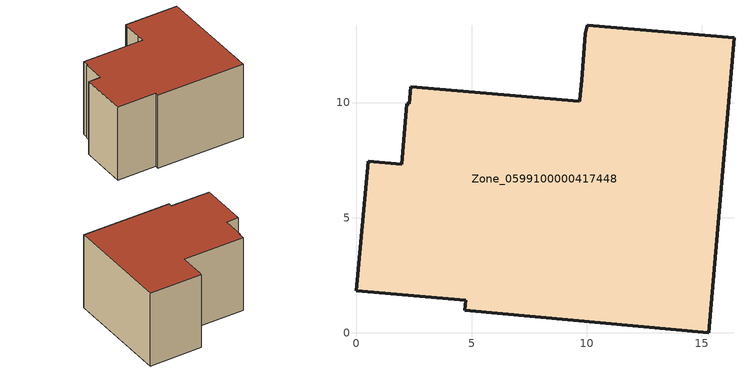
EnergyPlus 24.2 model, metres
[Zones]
Zone_0599100000417448
 floor ground (C_G): 9.69,10.12 9.78,10.98 9.94,13 10.02,13.36 16.4,12.81 15.31,0 4.7,0.97 4.74,1.41 0,1.82 0.52,7.45 1.96,7.32 2.18,9.96 2.3,9.95 2.35,10.69 9.69,10.05 z0
 wall outside (C_F): 0.52,7.45 0,1.82 4.74,1.41 4.7,0.97 15.31,0 16.4,12.81 10.02,13.36 9.94,13 9.78,10.98 9.69,10.12 9.69,10.05 2.35,10.69 2.3,9.95 2.18,9.96 1.96,7.32 0.52,7.45 z0:9.28
 roof outside (C_R): 9.78,10.98 9.69,10.12 9.69,10.05 2.35,10.69 2.3,9.95 2.18,9.96 1.96,7.32 0.52,7.45 0,1.82 4.74,1.41 4.7,0.97 15.31,0 16.4,12.81 10.02,13.36 9.94,13 z9.28
[BUILDING]
Pand.0599100000417448: North Axis=0; Terrain=City; Loads Convergence Tolerance Value=0.04; Temperature Convergence Tolerance Value=0.4; Solar Distribution=FullExterior; Maximum Number of Warmup Days=25; Minimum Number of Warmup Days=1
[Site:Location]
Rotterdam.The.Hague.AP_ZH_NLD Design_Conditions: Latitude=51.96; Longitude=4.45; Time Zone=1; Elevation=-4.5
[SITE:GROUNDTEMPERATURE:BUILDINGSURFACE]
18, 18, 18, 18, 18, 18, 18, 18, 18, 18, 18, 18
[MATERIAL] Thermal Absorptance=0.9; Solar Absorptance=0.7; Visible Absorptance=0.7
Name | Roughness | Thickness | Conductivity | Density | Specific Heat
G.D.2006-2014 | MediumSmooth | 0.15 | 0.06 | 540 | 1210
F.D.2006-2014 | Rough | 0.3 | 0.12 | 1920 | 840
R.D.2006-2014 | MediumRough | 0.2 | 0.08 | 1500 | 1000
[CONSTRUCTION]
C_G: G.D.2006-2014
C_F: F.D.2006-2014
C_R: R.D.2006-2014
[ZONE]
Zone_0599100000417448: Type=1; Multiplier=1; Ceiling Height=Autocalculate; Volume=Autocalculate; Floor Area=autocalculate; Part of Total Floor Area=Yes
[ZONEINFILTRATION:DESIGNFLOWRATE]
Infil_Zone_0599100000417448: Zone or ZoneList or Space or SpaceList=Zone_0599100000417448; Schedule=AlwaysOn; Design Flow Rate Calculation Method=Flow/Area; Flow Rate per Floor Area=0.0021; Constant Term Coefficient=1; Temperature Term Coefficient=0; Velocity Term Coefficient=0; Velocity Squared Term Coefficient=0
[HVACTEMPLATE:ZONE:IDEALLOADSAIRSYSTEM]
Zone_0599100000417448: Maximum Heating Supply Air Temperature=50; Minimum Cooling Supply Air Temperature=13; Maximum Heating Supply Air Humidity Ratio=0.0156; Minimum Cooling Supply Air Humidity Ratio=0.0077; Heating Limit=NoLimit; Cooling Limit=NoLimit; Dehumidification Control Type=ConstantSensibleHeatRatio; Cooling Sensible Heat Ratio=0.7; Dehumidification Setpoint=60; Humidification Control Type=None; Humidification Setpoint=30; Outdoor Air Method=None; Outdoor Air Flow Rate per Person=0.00944; Outdoor Air Flow Rate per Zone Floor Area=0; Outdoor Air Flow Rate per Zone=0; Demand Controlled Ventilation Type=None; Outdoor Air Economizer Type=NoEconomizer; Heat Recovery Type=None; Sensible Heat Recovery Effectiveness=0.7; Latent Heat Recovery Effectiveness=0.65
[ZONECONTROL:THERMOSTAT]
ThermostatControl_Zone_0599100000417448: Zone or ZoneList=Zone_0599100000417448; Control Type Schedule=DualSetpointControlType; Control 1=Thermostat_Zone_0599100000417448; Temperature Difference Between Cutout And Setpoint=0
[THERMOSTATSETPOINT:DUALSETPOINT]
Thermostat_Zone_0599100000417448: Heating Setpoint Temperature Schedule=HeatingSetpoint_Zone_0599100000417448; Cooling Setpoint Temperature Schedule=CoolingSetpoint_Zone_0599100000417448
[SCHEDULE:COMPACT]
HeatingSetpoint_Zone_0599100000417448: Through: 12/31, For: AllDays, Until: 24:00, 21
CoolingSetpoint_Zone_0599100000417448: Through: 12/31, For: AllDays, Until: 24:00, 24
DualSetpointControlType: Through: 12/31, For: AllDays, Until: 24:00, 4
AlwaysOn: Through: 12/31, For: AllDays, Until: 24:00, 1
